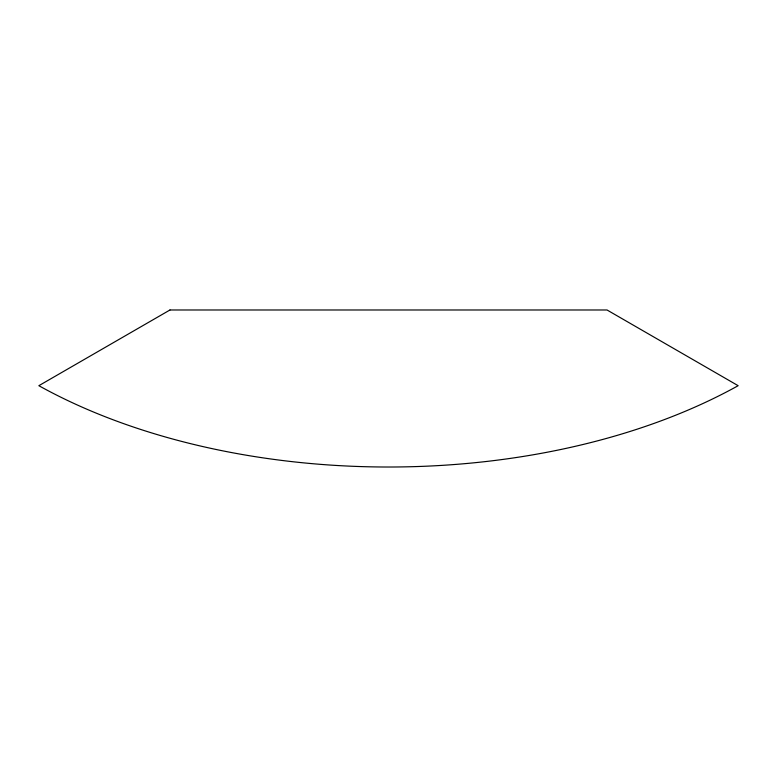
<?xml version="1.0" encoding="UTF-8"?>
<svg xmlns="http://www.w3.org/2000/svg" width="777" height="777" viewBox="0 0 777 777"><rect width="100%" height="100%" fill="white"/><g stroke="black" fill="none" stroke-linecap="round" stroke-linejoin="round"><path stroke-width="1.17" d="M169.969 309.984L38.85 385.693A504.399 291.21 0 0 0 738.15 385.693L607.031 309.984L169.969 309.984"/></g></svg>
